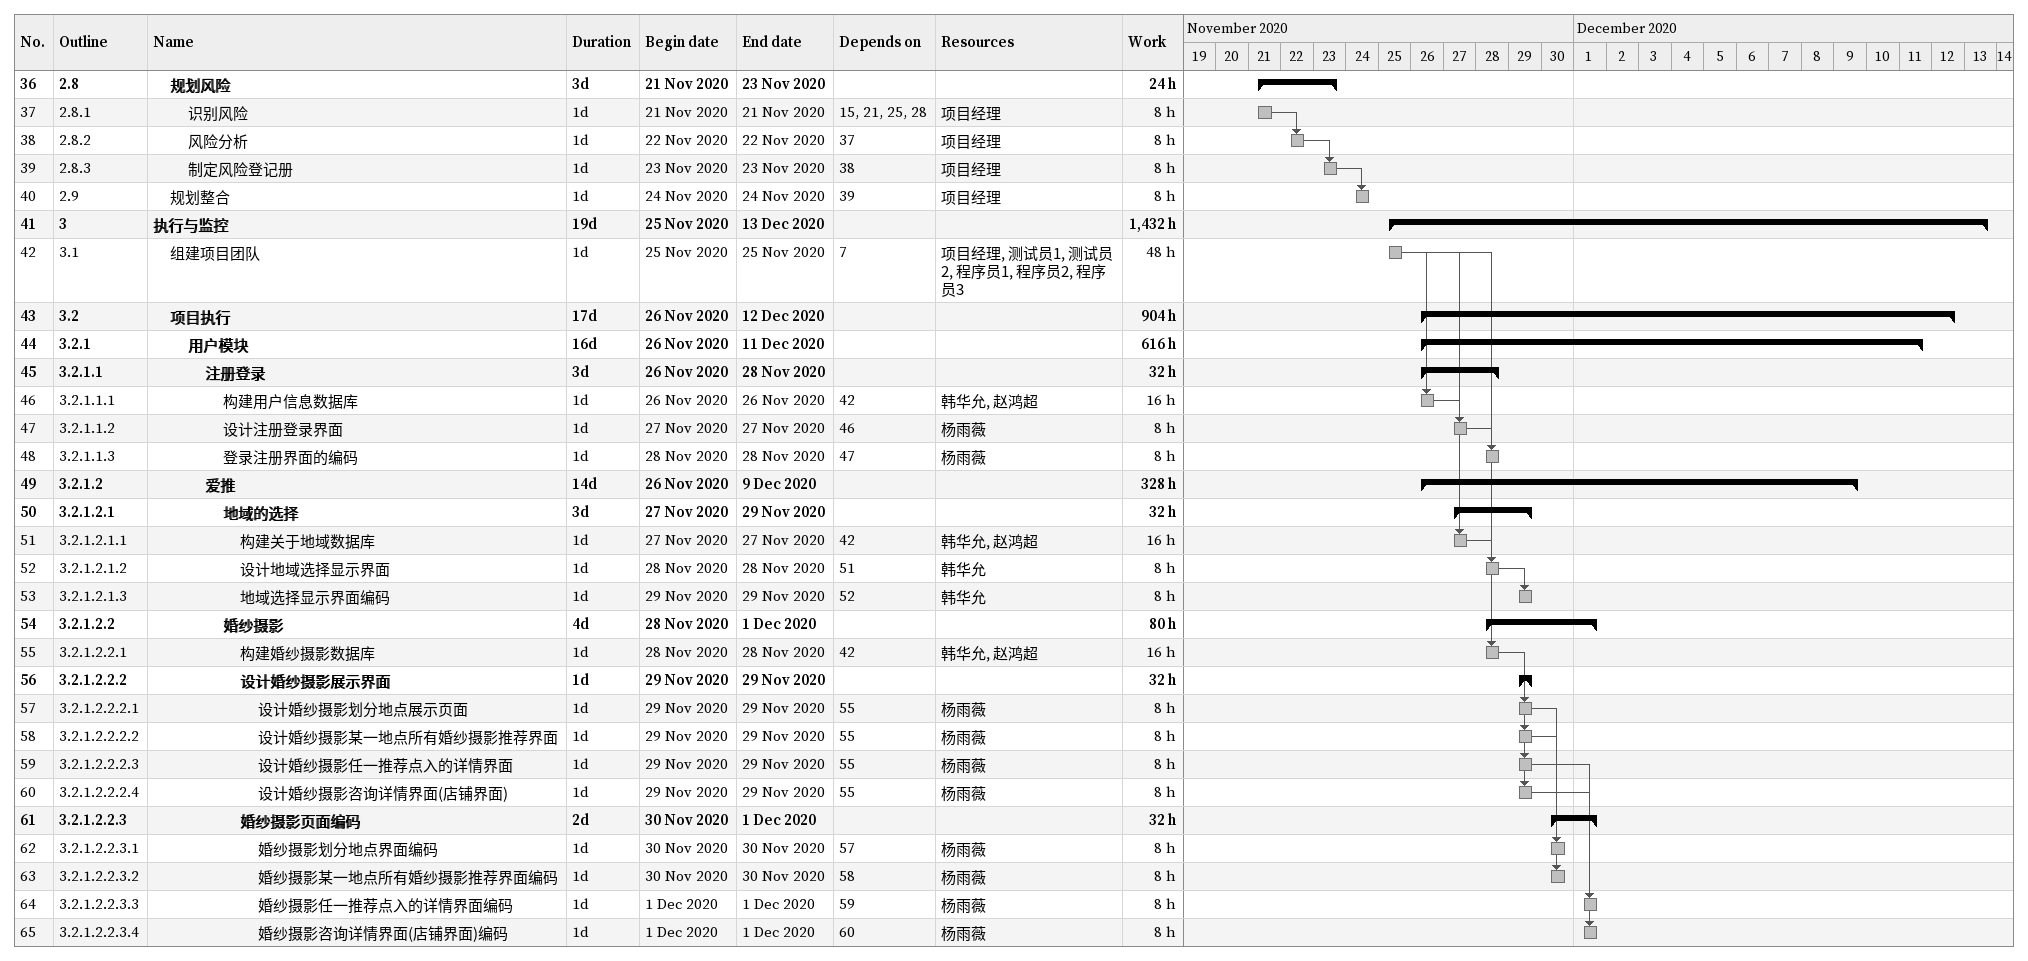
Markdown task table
| ID | WBS | Task | Duration | Start | Finish | Predecessors | Resources | Work (h) |
|---|---|---|---|---|---|---|---|---|
| 36 | 2.8 | **规划风险** | 3d | 2020-11-21 | 2020-11-23 |  |  | 24 |
| 37 | 2.8.1 | 识别风险 | 1d | 2020-11-21 | 2020-11-21 | 15, 21, 25, 28 | 项目经理 | 8 |
| 38 | 2.8.2 | 风险分析 | 1d | 2020-11-22 | 2020-11-22 | 37 | 项目经理 | 8 |
| 39 | 2.8.3 | 制定风险登记册 | 1d | 2020-11-23 | 2020-11-23 | 38 | 项目经理 | 8 |
| 40 | 2.9 | 规划整合 | 1d | 2020-11-24 | 2020-11-24 | 39 | 项目经理 | 8 |
| 41 | 3 | **执行与监控** | 19d | 2020-11-25 | 2020-12-13 |  |  | 1432 |
| 42 | 3.1 | 组建项目团队 | 1d | 2020-11-25 | 2020-11-25 | 7 | 项目经理, 测试员1, 测试员2, 程序员1, 程序员2, 程序员3 | 48 |
| 43 | 3.2 | **项目执行** | 17d | 2020-11-26 | 2020-12-12 |  |  | 904 |
| 44 | 3.2.1 | **用户模块** | 16d | 2020-11-26 | 2020-12-11 |  |  | 616 |
| 45 | 3.2.1.1 | **注册登录** | 3d | 2020-11-26 | 2020-11-28 |  |  | 32 |
| 46 | 3.2.1.1.1 | 构建用户信息数据库 | 1d | 2020-11-26 | 2020-11-26 | 42 | 韩华允, 赵鸿超 | 16 |
| 47 | 3.2.1.1.2 | 设计注册登录界面 | 1d | 2020-11-27 | 2020-11-27 | 46 | 杨雨薇 | 8 |
| 48 | 3.2.1.1.3 | 登录注册界面的编码 | 1d | 2020-11-28 | 2020-11-28 | 47 | 杨雨薇 | 8 |
| 49 | 3.2.1.2 | **爱推** | 14d | 2020-11-26 | 2020-12-09 |  |  | 328 |
| 50 | 3.2.1.2.1 | **地域的选择** | 3d | 2020-11-27 | 2020-11-29 |  |  | 32 |
| 51 | 3.2.1.2.1.1 | 构建关于地域数据库 | 1d | 2020-11-27 | 2020-11-27 | 42 | 韩华允, 赵鸿超 | 16 |
| 52 | 3.2.1.2.1.2 | 设计地域选择显示界面 | 1d | 2020-11-28 | 2020-11-28 | 51 | 韩华允 | 8 |
| 53 | 3.2.1.2.1.3 | 地域选择显示界面编码 | 1d | 2020-11-29 | 2020-11-29 | 52 | 韩华允 | 8 |
| 54 | 3.2.1.2.2 | **婚纱摄影** | 4d | 2020-11-28 | 2020-12-01 |  |  | 80 |
| 55 | 3.2.1.2.2.1 | 构建婚纱摄影数据库 | 1d | 2020-11-28 | 2020-11-28 | 42 | 韩华允, 赵鸿超 | 16 |
| 56 | 3.2.1.2.2.2 | **设计婚纱摄影展示界面** | 1d | 2020-11-29 | 2020-11-29 |  |  | 32 |
| 57 | 3.2.1.2.2.2.1 | 设计婚纱摄影划分地点展示页面 | 1d | 2020-11-29 | 2020-11-29 | 55 | 杨雨薇 | 8 |
| 58 | 3.2.1.2.2.2.2 | 设计婚纱摄影某一地点所有婚纱摄影推荐界面 | 1d | 2020-11-29 | 2020-11-29 | 55 | 杨雨薇 | 8 |
| 59 | 3.2.1.2.2.2.3 | 设计婚纱摄影任一推荐点入的详情界面 | 1d | 2020-11-29 | 2020-11-29 | 55 | 杨雨薇 | 8 |
| 60 | 3.2.1.2.2.2.4 | 设计婚纱摄影咨询详情界面(店铺界面) | 1d | 2020-11-29 | 2020-11-29 | 55 | 杨雨薇 | 8 |
| 61 | 3.2.1.2.2.3 | **婚纱摄影页面编码** | 2d | 2020-11-30 | 2020-12-01 |  |  | 32 |
| 62 | 3.2.1.2.2.3.1 | 婚纱摄影划分地点界面编码 | 1d | 2020-11-30 | 2020-11-30 | 57 | 杨雨薇 | 8 |
| 63 | 3.2.1.2.2.3.2 | 婚纱摄影某一地点所有婚纱摄影推荐界面编码 | 1d | 2020-11-30 | 2020-11-30 | 58 | 杨雨薇 | 8 |
| 64 | 3.2.1.2.2.3.3 | 婚纱摄影任一推荐点入的详情界面编码 | 1d | 2020-12-01 | 2020-12-01 | 59 | 杨雨薇 | 8 |
| 65 | 3.2.1.2.2.3.4 | 婚纱摄影咨询详情界面(店铺界面)编码 | 1d | 2020-12-01 | 2020-12-01 | 60 | 杨雨薇 | 8 |
